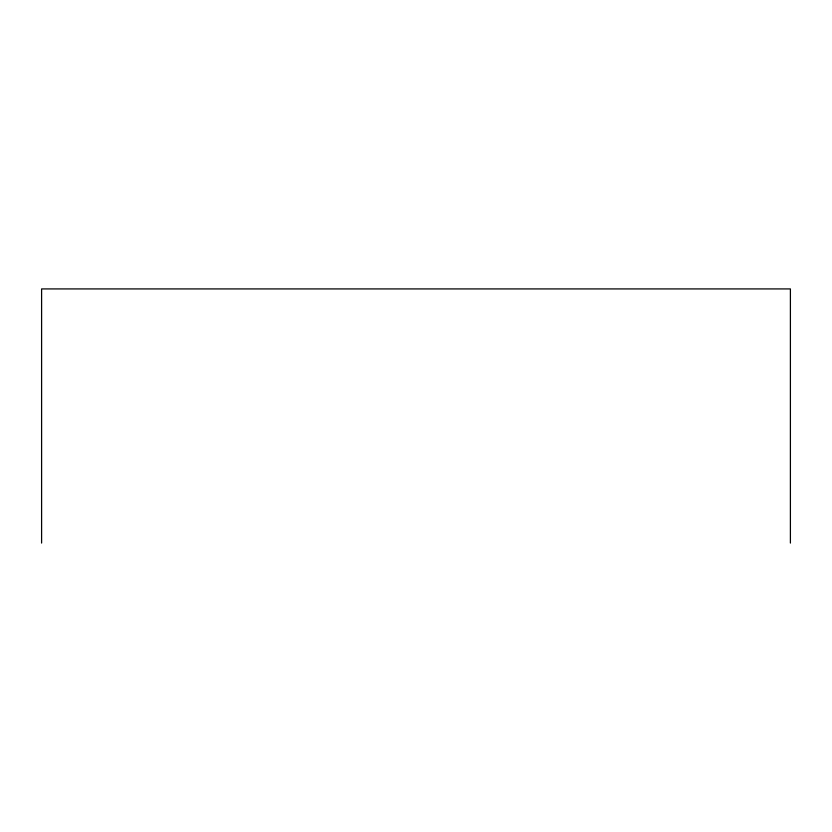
<?xml version="1.0" encoding="UTF-8"?>
<svg xmlns="http://www.w3.org/2000/svg" width="832" height="832" viewBox="0 0 832 832"><rect width="100%" height="100%" fill="white"/><g stroke="black" fill="none" stroke-linecap="round" stroke-linejoin="round"><path stroke-width="1.25" d="M790.4 543.078L790.4 288.922L41.6 288.922L41.6 543.078"/></g></svg>
